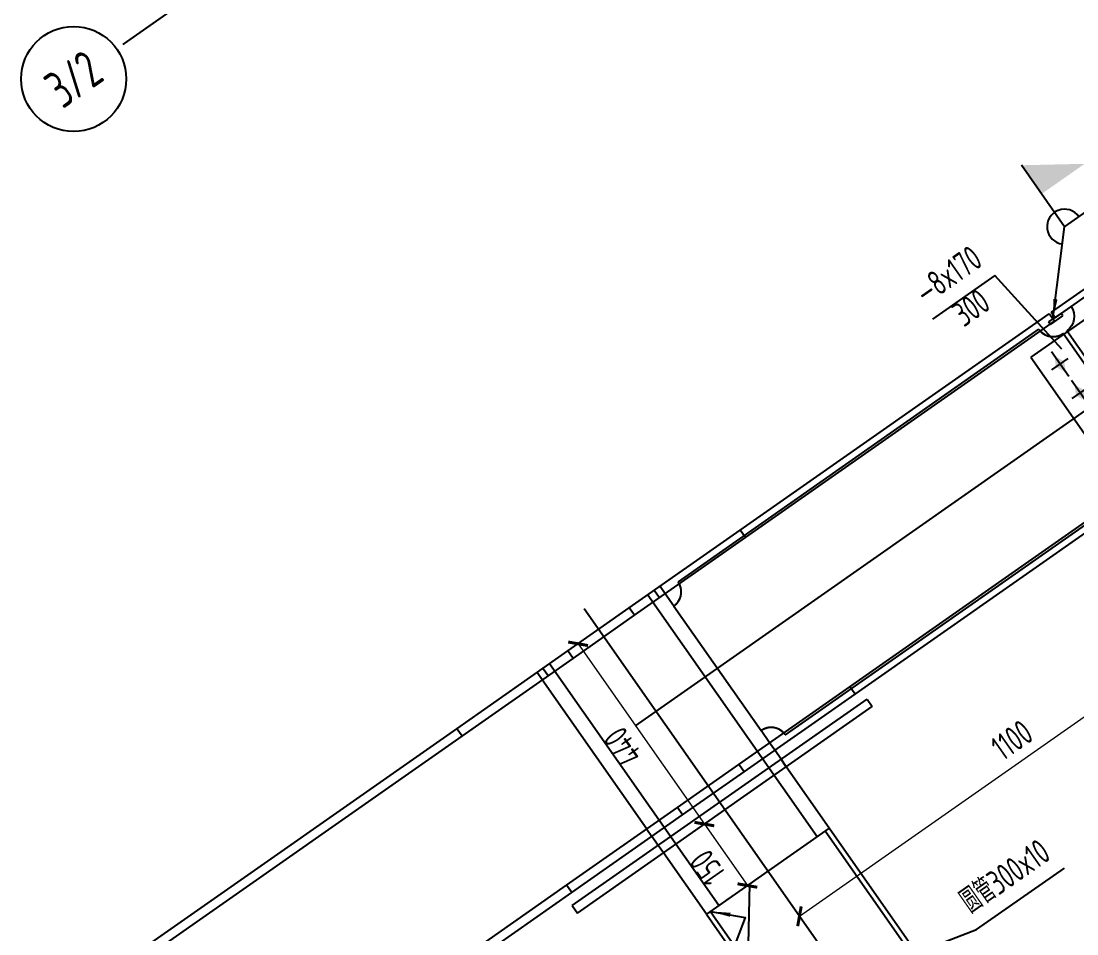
# Model space of a CAD drawing. Header units: millimetres. Extents: x 1089227 to 13101469, y 618865 to 10240562.
# Drawn here: x 2404568 to 2415121, y 4909210 to 4918334 of the extents above; entities that cross this region are included whole.
import ezdxf
from ezdxf.enums import TextEntityAlignment as Align

# ---------------------------------------------------------------- set-up
doc = ezdxf.new("R2010")
doc.units = ezdxf.units.MM
doc.header["$LTSCALE"] = 1000
doc.header["$PDMODE"] = 3
doc.header["$PDSIZE"] = 200
for name, pattern in [('HIDDEN', [0.375, 0.25, -0.125]), ('实线', [0]), ('点划线', [1850, 1200, -300, 50, -300]), ('短虚线', [187.5, 125, -62.5])]:
    doc.linetypes.add(name, pattern=pattern)
doc.layers.get('0').update_dxf_attribs({"linetype": 'CONTINUOUS'})
doc.layers.get('Defpoints').update_dxf_attribs({"linetype": 'CONTINUOUS'})
doc.layers.add('S-BEAM-DASH', color=4, linetype='HIDDEN', lineweight=0)
for name, color, linetype in [('STLayerSet-Bolt', 1, '实线'), ('STNodeDetDraw-Axis', 1, '点划线'), ('STNodeDetDraw-Beam', 141, '实线'), ('STNodeDetDraw-BeamVar', 141, '实线'), ('STNodeDetDraw-Col', 51, '实线'), ('STNodeDetDraw-Dim', 3, '实线'), ('STNodeDetDraw-DimText', 7, '实线'), ('STNodeDetDraw-Domain', 243, '实线'), ('STNodeDetDraw-Pl', 8, '实线'), ('STNodeDetDraw-PlateJoint', 171, '实线'), ('STNodeDetDraw-Stiff', 103, '实线'), ('STNodeDetDraw-Text', 7, '实线'), ('STNodeDetDraw-Weld', 7, '实线')]:
    doc.layers.add(name, color=color, linetype=linetype)
doc.styles.add('StTextStyle', font='yjkeng.shx', dxfattribs={"width": 0.7, "height": 250, "bigfont": 'yjkchn.shx'})
doc.styles.add('StTextStyleDim', font='yjkeng.shx', dxfattribs={"width": 0.7, "bigfont": 'yjkchn.shx'})
doc.dimstyles.new('StDimStyle', dxfattribs={"dimtxt": 250, "dimasz": 1, "dimexe": 2.5, "dimexo": 3, "dimgap": 1, "dimtad": 1, "dimdec": 0, "dimzin": 0, "dimdsep": 46, "dimtxsty": 'StTextStyleDim', "dimblk": 'ARCHTICK', "dimblk1": 'ARCHTICK', "dimblk2": 'ARCHTICK', "dimcen": 0.09, "dimadec": 0, "dimazin": 0, "dimtfac": 1, "dimtdec": 4, "dimtix": 1, "dimtmove": 2, "dimatfit": 3, "dimfxl": 0, "dimtolj": 1, "dimtzin": 0, "dimarcsym": 0})

# ---------------------------------------------------------------- blocks, each defined once
blk = doc.blocks.new('*D2264')
at = {"layer": 'STNodeDetDraw-PlateJoint'}
for p, q in [((5950, -250), (5100, -250)), ((5100, -250), (5100, -1750)), ((5950, -1750), (5950, -250)), ((5100, -1750), (5950, -1750))]:
    blk.add_line(p, q, dxfattribs=at)
blk = doc.blocks.new('*D2265')
at = {"layer": 'STNodeDetDraw-Stiff'}
for p, q in [((-5500, 0), (-1729, 0)), ((-5500, -90), (-5500, 0)), ((-1729, 0), (-375, 0)), ((-1729, -90), (-1729, 0)), ((-375, 0), (375, 0)), ((-375, -90), (-375, 0)), ((375, 0), (1729, 0)), ((375, -90), (375, 0)), ((1729, -90), (1729, 0)), ((1729, 0), (5500, 0)), ((5500, -90), (5500, 0)), ((-5500, -90), (-1729, -90)), ((-1729, -90), (-375, -90)), ((-375, -90), (375, -90)), ((375, -90), (1729, -90)), ((1729, -90), (5500, -90))]:
    blk.add_line(p, q, dxfattribs=at)
at = {"layer": 'STNodeDetDraw-Stiff', "color": 103, "linetype": '短虚线'}
for p, q in [((-750, -90), (-750, 0)), ((750, -90), (750, 0))]:
    blk.add_line(p, q, dxfattribs=at)
blk = doc.blocks.new('*D2266')
at = {"layer": 'STNodeDetDraw-Stiff'}
for p, q in [((-5500, -1910), (-1729, -1910)), ((-5500, -2000), (-5500, -1910)), ((-5500, -2000), (-1729, -2000)), ((-1729, -1910), (-375, -1910)), ((-1729, -2000), (-1729, -1910)), ((-1729, -2000), (-375, -2000)), ((-375, -1910), (375, -1910)), ((-375, -2000), (-375, -1910)), ((-375, -2000), (375, -2000)), ((375, -1910), (1729, -1910)), ((375, -2000), (375, -1910)), ((375, -2000), (1729, -2000)), ((1729, -2000), (1729, -1910)), ((1729, -1910), (5500, -1910)), ((1729, -2000), (5500, -2000)), ((5500, -2000), (5500, -1910))]:
    blk.add_line(p, q, dxfattribs=at)
at = {"layer": 'STNodeDetDraw-Stiff', "color": 103, "linetype": '短虚线'}
for p, q in [((-750, -1910), (-750, -2000)), ((750, -2000), (750, -1910))]:
    blk.add_line(p, q, dxfattribs=at)
blk = doc.blocks.new('*D2267')
at = {"layer": 'STNodeDetDraw-Stiff', "color": 103, "linetype": '短虚线'}
for p, q in [((-680, -90), (-680, 0)), ((680, -90), (680, 0))]:
    blk.add_line(p, q, dxfattribs=at)
blk = doc.blocks.new('*D2268')
at = {"layer": 'STNodeDetDraw-Pl'}
for p, q in [((5450, -95), (5450, -65)), ((5450, -65), (5600, -65)), ((5450, -95), (5600, -95)), ((5600, -95), (5600, -65))]:
    blk.add_line(p, q, dxfattribs=at)
blk = doc.blocks.new('*D2270')
at = {"layer": 'STNodeDetDraw-Stiff'}
for p, q in [((-1800, -2110), (1800, -2110)), ((-1800, -2110), (-1800, -2200)), ((1800, -2110), (1800, -2200)), ((-1800, -2200), (1800, -2200))]:
    blk.add_line(p, q, dxfattribs=at)
at = {"layer": 'STNodeDetDraw-Stiff', "color": 103, "linetype": '短虚线'}
for p, q in [((-750, -2200), (-750, -2110)), ((750, -2200), (750, -2110))]:
    blk.add_line(p, q, dxfattribs=at)
blk = doc.blocks.new('*D2271')
at = {"layer": 'STNodeDetDraw-BeamVar', "color": 141, "linetype": '短虚线'}
for p, q in [((5325, -65), (925, -65)), ((5500, -1760), (5500, -240)), ((925, -1935), (5325, -1935))]:
    blk.add_line(p, q, dxfattribs=at)
at = {"layer": 'STNodeDetDraw-BeamVar'}
for p, q in [((750, -240), (750, -1760)), ((5500, -250), (5500, -240)), ((5500, -1760), (5500, -1750))]:
    blk.add_line(p, q, dxfattribs=at)
at = {"layer": 'STNodeDetDraw-BeamVar', "color": 141, "linetype": '短虚线'}
for centre, start, end in [((750, -65), 270, 360), ((5500, -65), 180, 270), ((750, -1935), 0, 90), ((5500, -1935), 90, 180)]:
    blk.add_arc(centre, 175, start, end, dxfattribs=at)
at = {"layer": 'STNodeDetDraw-BeamVar'}
for centre, start, end in [((750, -65), 270, 351.7868), ((5500, -65), 188.2132, 270), ((750, -1935), 8.2132, 90), ((5500, -1935), 90, 171.7868)]:
    blk.add_arc(centre, 175, start, end, dxfattribs=at)
blk = doc.blocks.new('*D2272')
at = {"layer": 'STNodeDetDraw-Domain', "color": 243, "linetype": '短虚线'}
for p, q in [((-600, -2950), (-600, 0)), ((600, -2950), (600, 0))]:
    blk.add_line(p, q, dxfattribs=at)
at = {"layer": 'STNodeDetDraw-Domain'}
for p, q in [((-750, -1910), (-750, -90)), ((750, -240), (750, -90)), ((750, -1910), (750, -1760)), ((-750, -2110), (-750, -2000)), ((750, -2110), (750, -2000)), ((-750, -2950), (-750, -2200)), ((750, -2950), (750, -2200)), ((750, -2950), (-750, -2950))]:
    blk.add_line(p, q, dxfattribs=at)
blk = doc.blocks.new('*D2273')
at = {"layer": 'STNodeDetDraw-Col'}
for p, q in [((-750, -2950), (-750, -5450)), ((750, -5450), (750, -2950)), ((750, -5450), (-750, -5450))]:
    blk.add_line(p, q, dxfattribs=at)
at = {"layer": 'STNodeDetDraw-Col', "color": 51, "linetype": '短虚线'}
for p, q in [((-700, -2950), (-700, -5450)), ((700, -5450), (700, -2950))]:
    blk.add_line(p, q, dxfattribs=at)
blk = doc.blocks.new('*D2274')
at = {"layer": 'STNodeDetDraw-Beam'}
for p, q in [((5525, -55), (5526, 0)), ((5526, 0), (8450, 0)), ((8450, -65), (8450, 0)), ((5525, -55), (5525, -65)), ((5525, -65), (8450, -65)), ((8450, -1935), (8450, -65)), ((5545, -250), (5545, -240)), ((5545, -1760), (5545, -1750)), ((5525, -1990), (5526, -1935)), ((5525, -1990), (5525, -2000)), ((5525, -2000), (8450, -2000)), ((5526, -1935), (8450, -1935)), ((8450, -2000), (8450, -1935))]:
    blk.add_line(p, q, dxfattribs=at)
at = {"layer": 'STNodeDetDraw-Beam', "color": 141, "linetype": '短虚线'}
blk.add_line((5545, -1760), (5545, -240), dxfattribs=at)
at = {"layer": 'STNodeDetDraw-Beam', "extrusion": (0, 0, -1)}
for centre, start, end in [((-5545, -65), 180, 270), ((-5545, -1935), 90, 180)]:
    blk.add_arc(centre, 175, start, end, dxfattribs=at)
blk = doc.blocks.new('_ArchTick')
at = {"color": 0, "linetype": 'ByBlock', "const_width": 0.3}
blk.add_lwpolyline([(-0.71, -0.71), (0.71, 0.71)], dxfattribs=at)
blk = doc.blocks.new('*D2291')
at = {"layer": 'Defpoints', "color": 0, "transparency": 16777216}
for p in [(-4017, 4999), (-4267, 2799), (-4017, 2799)]:
    blk.add_point(p, dxfattribs=at)
at = {"layer": 'STNodeDetDraw-Dim', "color": 0, "lineweight": -2, "transparency": 16777216}
for p, q in [((-4317, 4999), (-4517, 4999)), ((-4267, 4999), (-4267, 2799)), ((-4317, 2799), (-4517, 2799))]:
    blk.add_line(p, q, dxfattribs=at)
at = {"layer": 'STNodeDetDraw-Dim', "color": 0, "lineweight": -2, "transparency": 16777216, "xscale": 100, "yscale": 100, "zscale": 100}
for p, rotation in [((-4267, 4999), 90), ((-4267, 2799), 270)]:
    blk.add_blockref('_ArchTick', p, dxfattribs=dict(at, rotation=rotation))
at = {"layer": 'STNodeDetDraw-Dim', "color": 7, "transparency": 16777216, "insert": (-4492, 3899), "char_height": 250, "attachment_point": 5, "rotation": 90, "style": 'StTextStyleDim'}
blk.add_mtext('\\A1;440', dxfattribs=at)
blk = doc.blocks.new('*D2292')
at = {"layer": 'Defpoints', "color": 0, "transparency": 16777216}
for p in [(-4017, 2799), (-4267, 2049), (-4017, 2049)]:
    blk.add_point(p, dxfattribs=at)
at = {"layer": 'STNodeDetDraw-Dim', "color": 0, "lineweight": -2, "transparency": 16777216}
for p, q in [((-4317, 2799), (-4517, 2799)), ((-4267, 2799), (-4267, 2049)), ((-4317, 2049), (-4517, 2049))]:
    blk.add_line(p, q, dxfattribs=at)
at = {"layer": 'STNodeDetDraw-Dim', "color": 0, "lineweight": -2, "transparency": 16777216, "xscale": 100, "yscale": 100, "zscale": 100}
for p, rotation in [((-4267, 2799), 90), ((-4267, 2049), 270)]:
    blk.add_blockref('_ArchTick', p, dxfattribs=dict(at, rotation=rotation))
at = {"layer": 'STNodeDetDraw-Dim', "color": 7, "transparency": 16777216, "insert": (-4492, 2424), "char_height": 250, "attachment_point": 5, "rotation": 90, "style": 'StTextStyleDim'}
blk.add_mtext('\\A1;150', dxfattribs=at)
blk = doc.blocks.new('*D2275')
at = {"layer": 'STNodeDetDraw-Weld'}
for points in [[(274135, 23086), (274385, 22836), (273460, 22211)], [(272880, 22211), (272880, 22561), (272880, 22301), (273198, 22619)], [(272268, 22423), (272480, 22211), (272268, 21999)], [(273460, 22211), (272480, 22211)]]:
    blk.add_lwpolyline(points, dxfattribs=at)
blk.add_lwpolyline([(274135, 23086, 0, 40, 0), (274277, 22945, 40, 40, 0)], format="xyseb", dxfattribs=at)
blk.add_circle((272058, 22211), 210, dxfattribs=at)
blk.add_arc((273460, 22211), 175, 180, 34.0459, dxfattribs=at)
at = {"layer": 'STNodeDetDraw-Weld', "color": 0, "style": 'StTextStyle', "width": 0.7}
blk.add_text('5a', height=250, dxfattribs=at).set_placement((272058, 22211), align=Align.MIDDLE_CENTER)
blk = doc.blocks.new('*D2296')
at = {"layer": 'Defpoints', "color": 0, "transparency": 16777216}
for p in [(-4017, 2249), (1483, 2249), (1483, 1499)]:
    blk.add_point(p, dxfattribs=at)
at = {"layer": 'STNodeDetDraw-Dim', "color": 0, "lineweight": -2, "transparency": 16777216}
for p, q in [((-4017, 1949), (-4017, 1249)), ((1483, 1949), (1483, 1249)), ((-4017, 1499), (1483, 1499))]:
    blk.add_line(p, q, dxfattribs=at)
at = {"layer": 'STNodeDetDraw-Dim', "color": 0, "lineweight": -2, "transparency": 16777216, "xscale": 100, "yscale": 100, "zscale": 100, "rotation": 180}
blk.add_blockref('_ArchTick', (-4017, 1499), dxfattribs=at)
at = {"layer": 'STNodeDetDraw-Dim', "color": 0, "lineweight": -2, "transparency": 16777216, "xscale": 100, "yscale": 100, "zscale": 100}
blk.add_blockref('_ArchTick', (1483, 1499), dxfattribs=at)
at = {"layer": 'STNodeDetDraw-Dim', "color": 7, "transparency": 16777216, "insert": (-1267, 1724), "char_height": 250, "attachment_point": 5, "style": 'StTextStyleDim'}
blk.add_mtext('\\A1;1100', dxfattribs=at)
blk = doc.blocks.new('*D2297')
at = {"layer": 'Defpoints', "color": 0, "transparency": 16777216}
for p in [(1933, 4999), (1933, 4749), (2683, 4749)]:
    blk.add_point(p, dxfattribs=at)
at = {"layer": 'STNodeDetDraw-Dim', "color": 0, "lineweight": -2, "transparency": 16777216}
for p, q in [((2233, 4999), (2933, 4999)), ((2683, 4999), (2683, 4749)), ((2233, 4749), (2933, 4749))]:
    blk.add_line(p, q, dxfattribs=at)
at = {"layer": 'STNodeDetDraw-Dim', "color": 0, "lineweight": -2, "transparency": 16777216, "xscale": 100, "yscale": 100, "zscale": 100}
for p, rotation in [((2683, 4999), 90), ((2683, 4749), 270)]:
    blk.add_blockref('_ArchTick', p, dxfattribs=dict(at, rotation=rotation))
at = {"layer": 'STNodeDetDraw-Dim', "color": 7, "transparency": 16777216, "insert": (2908, 5135), "char_height": 250, "attachment_point": 5, "rotation": 90, "style": 'StTextStyleDim'}
blk.add_mtext('\\A1;50', dxfattribs=at)
blk = doc.blocks.new('*D2276')
at = {"layer": 'STNodeDetDraw-Weld'}
for points in [[(280960, 26661), (280960, 27411)], [(281540, 26661), (281540, 27011), (281540, 26751), (281858, 27069)], [(282152, 26873), (281940, 26661), (282152, 26449)], [(280335, 25971), (280960, 26661)], [(280960, 26661), (281940, 26661)], [(281440, 26661), (281440, 26561), (281640, 26561), (281640, 26661)]]:
    blk.add_lwpolyline(points, dxfattribs=at)
blk.add_lwpolyline([(280335, 25971, 0, 40, 0), (280469, 26119, 40, 40, 0)], format="xyseb", dxfattribs=at)
blk.add_circle((282362, 26661), 210, dxfattribs=at)
blk.add_arc((280960, 26661), 175, 0, 227.8298, dxfattribs=at)
blk.add_solid([(280960, 27411), (280960, 27061), (281485, 27061)], dxfattribs=at)
at = {"layer": 'STNodeDetDraw-Weld', "color": 0, "style": 'StTextStyle', "width": 0.7}
blk.add_text('4a', height=250, dxfattribs=at).set_placement((282362, 26661), align=Align.MIDDLE_CENTER)
blk = doc.blocks.new('*D2279')
at = {"layer": 'STNodeDetDraw-Stiff'}
for p, q in [((750, 4500), (-750, 4500)), ((-750, 4500), (-750, 1636)), ((750, 1636), (750, 4500)), ((-1729, 500), (-5500, 500)), ((-5500, 500), (-5500, -500)), ((5500, 500), (1729, 500)), ((5500, -500), (5500, 500)), ((-5500, -500), (-1729, -500)), ((1729, -500), (5500, -500)), ((-375, -1761), (-375, -4000)), ((375, -4000), (375, -1761)), ((-375, -4000), (375, -4000))]:
    blk.add_line(p, q, dxfattribs=at)
blk.add_circle((0, 0), 750, dxfattribs=at)
for start, end in [(114.6243, 163.8724), (16.1276, 65.3757), (196.1276, 257.9753), (282.0247, 343.8724)]:
    blk.add_arc((0, 0), 1800, start, end, dxfattribs=at)
blk = doc.blocks.new('A$C60EA5B35')
at = {"layer": 'STNodeDetDraw-Text', "const_width": 18.8}
blk.add_lwpolyline([(-3973.3, -3750), (1295.8, -3750)], dxfattribs=at)
at = {"layer": 'STNodeDetDraw-Text'}
blk.add_circle((-4573.3, -3750), 525, dxfattribs=at)
at = {"layer": 'STNodeDetDraw-Text', "style": 'StTextStyle', "width": 0.7}
blk.add_text('3/2', height=375, dxfattribs=at).set_placement((-4573.3, -3750), align=Align.MIDDLE_CENTER)
blk = doc.blocks.new('A$C563F4CF7')
at = {"layer": 'STLayerSet-Bolt'}
for p, q in [((1282.8, 4374), (1282.8, 4674)), ((1182.8, 4524), (1382.8, 4524)), ((1282.8, 4024), (1282.8, 4324)), ((1182.8, 4174), (1382.8, 4174))]:
    blk.add_line(p, q, dxfattribs=at)
at = {"layer": 'STNodeDetDraw-Axis'}
for p, q in [((-4017.2, -701), (-4017.2, 5249)), ((-4267.2, 3999), (4682.8, 3999))]:
    blk.add_line(p, q, dxfattribs=at)
at = {"layer": 'STNodeDetDraw-DimText'}
for p, q in [((1257.8, 5624), (497.2, 5624)), ((1382.8, 4636.5), (1257.8, 5624)), ((-4242.2, 2049), (-5392.2, 486.5)), ((-3642.2, 624), (-2642.2, 374)), ((-2642.2, 374), (-1572, 374))]:
    blk.add_line(p, q, dxfattribs=at)
at = {"layer": 'STNodeDetDraw-Text'}
for points in [[(1232.8, 4524), (1282.8, 4624), (1282.8, 4424), (1332.8, 4524)], [(1232.8, 4174), (1282.8, 4274), (1282.8, 4074), (1332.8, 4174)]]:
    blk.add_solid(points, dxfattribs=at)
at = {"layer": 'STNodeDetDraw-Beam'}
blk.add_blockref('*D2274', (-4017.2, 4999), dxfattribs=at)
at = {"layer": 'STNodeDetDraw-BeamVar'}
blk.add_blockref('*D2271', (-4017.2, 4999), dxfattribs=at)
at = {"layer": 'STNodeDetDraw-Col'}
blk.add_blockref('*D2273', (-4017.2, 4999), dxfattribs=at)
at = {"layer": 'STNodeDetDraw-Domain'}
blk.add_blockref('*D2272', (-4017.2, 4999), dxfattribs=at)
at = {"layer": 'STNodeDetDraw-Pl'}
blk.add_blockref('*D2268', (-4017.2, 4999), dxfattribs=at)
at = {"layer": 'STNodeDetDraw-PlateJoint'}
blk.add_blockref('*D2264', (-4017.2, 4999), dxfattribs=at)
at = {"layer": 'STNodeDetDraw-Stiff'}
for name, p in [('*D2265', (-4017.2, 4999)), ('*D2267', (-4017.2, 4999)), ('*D2266', (-4017.2, 4999)), ('*D2270', (-4017.2, 4999)), ('*D2279', (-4017.2, -6451))]:
    blk.add_blockref(name, p, dxfattribs=at)
at = {"layer": 'STNodeDetDraw-Weld'}
for name in ['*D2276', '*D2275']:
    blk.add_blockref(name, (-278852.4, -21037), dxfattribs=at)
at = {"layer": 'STNodeDetDraw-DimText', "style": 'StTextStyle', "width": 0.7}
for s, p in [('—8x170', (877.5, 5699)), ('300', (877.5, 5299)), ('圆管300x10', (-2107.1, 449))]:
    blk.add_text(s, height=250, dxfattribs=at).set_placement(p, align=Align.BOTTOM_CENTER)
at = {"layer": 'STNodeDetDraw-Dim'}
dim = blk.add_linear_dim(base=(2682.8, 4749), p1=(1932.8, 4999), p2=(1932.8, 4749), angle=270, dimstyle='StDimStyle', override={"dimscale": 100, "dimtxt": 2.5, "dimtih": 0, "dimlfac": 0.2, "dimtxsty": 'StTextStyleDim', "dimblk": 'ArchTick', "dimblk1": 'ArchTick', "dimblk2": 'ArchTick', "dimclrt": 7, "dimarcsym": 2}, dxfattribs=at)
dim.commit()
dim.dimension.update_dxf_attribs({"geometry": '*D2297', "text_midpoint": (2907.8, 5134.7), "dimtype": 129})
for p1, p2, distance, picture, middle in [((-4017.2, 4999), (-4017.2, 2799), -250, '*D2291', (-4492.2, 3899)), ((-4017.2, 2799), (-4017.2, 2049), -250, '*D2292', (-4492.2, 2424)), ((-4017.2, 2249), (1482.8, 2249), -750, '*D2296', (-1267.2, 1724))]:
    dim = blk.add_aligned_dim(p1=p1, p2=p2, distance=distance, dimstyle='StDimStyle', override={"dimscale": 100, "dimtxt": 2.5, "dimtih": 0, "dimlfac": 0.2, "dimtxsty": 'StTextStyleDim', "dimblk": 'ArchTick', "dimblk1": 'ArchTick', "dimblk2": 'ArchTick', "dimclrt": 7, "dimarcsym": 2}, dxfattribs=at)
    dim.commit()
    dim.dimension.update_dxf_attribs({"geometry": picture, "text_midpoint": middle})

msp = doc.modelspace()

# ---------------------------------------------------------------- block references
at = {"layer": 'S-BEAM-DASH', "rotation": 35.00532206532376}
for name, p in [('A$C60EA5B35', (2406687.291, 4923450.654)), ('A$C563F4CF7', (2416498.359, 4910463.191))]:
    msp.add_blockref(name, p, dxfattribs=at)

doc.saveas('drawing.dxf')
